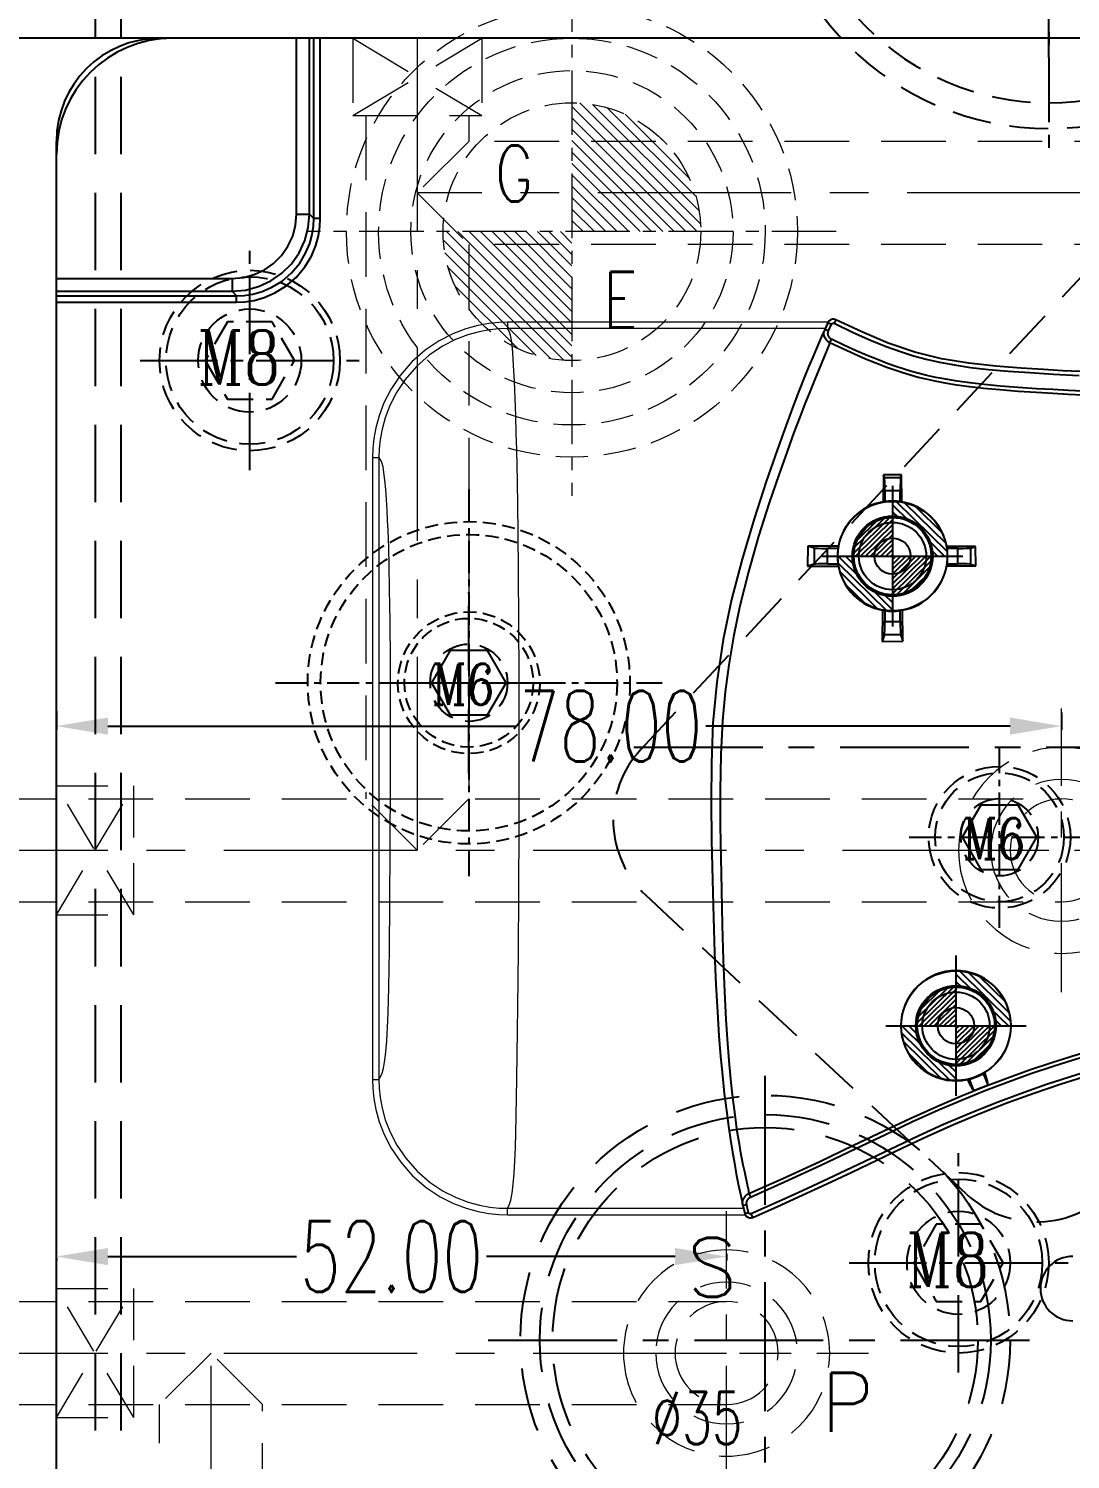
# Model space of a CAD drawing. Header units: millimetres. Extents: x 33920 to 35330, y -21664 to -20666.
# Drawn here: x 34462.5 to 34543.4, y -20883.6 to -20772.6 of the extents above; entities that cross this region are included whole.
import ezdxf

# ---------------------------------------------------------------- set-up
doc = ezdxf.new("R2010")
doc.units = ezdxf.units.MM
doc.header["$LTSCALE"] = 8
for name, pattern in [('CENTER', [2, 1.25, -0.25, 0.25, -0.25]), ('CENTER2', [1.125, 0.75, -0.125, 0.125, -0.125]), ('HIDDEN', [0.375, 0.25, -0.125]), ('HIDDEN2', [0.1875, 0.125, -0.0625])]:
    doc.linetypes.add(name, pattern=pattern)
doc.layers.get('DEFPOINTS').update_dxf_attribs({"color": 6})
for name, color, linetype in [('Cav-cor', 1, 'Continuous'), ('DEFAULT_1', 7, 'CENTER'), ('GE', 183, 'Continuous'), ('PIN', 5, 'Continuous'), ('Ru', 8, 'Continuous'), ('SCREW', 52, 'HIDDEN'), ('SP', 3, 'Continuous'), ('SPRING', 142, 'Continuous'), ('壓塊', 157, 'Continuous')]:
    doc.layers.add(name, color=color, linetype=linetype)
for name, color, linetype, lineweight in [('dim', 3, 'Continuous', 15), ('WR', 122, 'HIDDEN', 18), ('枕位', 75, 'Continuous', 15)]:
    doc.layers.add(name, color=color, linetype=linetype, lineweight=lineweight)
doc.styles.add('ROMANC', font='RomanC.ttf', dxfattribs={"width": 0.8, "height": 7})
doc.styles.add('ROMANS', font='ROMANS.shx', dxfattribs={"height": 5, "bigfont": 'chineset.shx'})
doc.styles.get("Standard").update_dxf_attribs({"font": 'txt.shx', "width": 0.67, "bigfont": 'chineset.shx'})
doc.dimstyles.new('ISO-25', dxfattribs={"dimtxt": 5.5, "dimasz": 4, "dimexe": 0.3, "dimexo": 0.3, "dimtad": 0, "dimzin": 1, "dimdsep": 46, "dimtxsty": 'Standard', "dimcen": 0, "dimclrd": 3, "dimclre": 3, "dimclrt": 7, "dimazin": 0, "dimtfac": 1, "dimtofl": 0, "dimtmove": 0, "dimatfit": 0, "dimfxl": 0, "dimarcsym": 0})

# ---------------------------------------------------------------- blocks, each defined once
blk = doc.blocks.new('20130710.160853')
at = {"layer": 'SCREW', "linetype": 'CENTER', "ltscale": 0.5}
for p, q in [((0, -7.04), (0, 7.04)), ((-7, 0), (7, 0))]:
    blk.add_line(p, q, dxfattribs=at)
at = {"layer": 'SCREW', "linetype": 'Continuous'}
blk.add_lwpolyline([(-1.44, 2.5), (-2.89, 0), (-1.44, -2.5), (1.44, -2.5), (2.89, 0), (1.44, 2.5)], close=True, dxfattribs=at)
at = {"layer": 'SCREW', "ltscale": 0.5}
for radius in [5.5, 5]:
    blk.add_circle((0, 0), radius, dxfattribs=at)
at = {"layer": 'SCREW'}
blk.add_circle((0, 0), 3, dxfattribs=at)
at = {"layer": 'SP', "color": 145, "linetype": 'CENTER', "ltscale": 0.25}
for p, q in [((0, 15), (0, -15)), ((-15, 0), (15, 0))]:
    blk.add_line(p, q, dxfattribs=at)
at = {"layer": 'SP', "color": 145, "linetype": 'HIDDEN', "ltscale": 0.5}
for radius in [12.5, 11.5]:
    blk.add_circle((0, 0), radius, dxfattribs=at)
at = {"layer": 'dim', "style": 'ROMANC', "width": 0.8}
blk.add_text('M6', height=3.172, dxfattribs=at).set_placement((-2.88, -1.7))
blk = doc.blocks.new('*D29198')
at = {"layer": 'DEFPOINTS', "color": 0}
for p in [(34473.68, -20773.32), (34376.55, -20963.32), (34399.68, -20963.32)]:
    blk.add_point(p, dxfattribs=at)
at = {"layer": 'dim', "color": 3, "lineweight": -2}
for p, q in [((34473.38, -20773.32), (34376.25, -20773.32)), ((34376.55, -20777.32), (34376.55, -20860.01)), ((34376.55, -20959.32), (34376.55, -20876.62)), ((34399.38, -20963.32), (34376.25, -20963.32))]:
    blk.add_line(p, q, dxfattribs=at)
at = {"layer": 'dim', "color": 3}
for points in [[(34377.22, -20777.32), (34375.88, -20777.32), (34376.55, -20773.32)], [(34375.88, -20959.32), (34377.22, -20959.32), (34376.55, -20963.32)]]:
    blk.add_solid(points, dxfattribs=at)
at = {"layer": 'dim', "color": 7, "insert": (34376.55, -20868.32), "char_height": 5.5, "attachment_point": 5, "rotation": 90}
blk.add_mtext('190.00', dxfattribs=at)
blk = doc.blocks.new('20160824.190002')
at = {"layer": 'SCREW', "linetype": 'CENTER2'}
for p, q in [((0, -8.5), (0, 8.5)), ((-8.5, 0), (8.5, 0))]:
    blk.add_line(p, q, dxfattribs=at)
at = {"layer": 'SCREW'}
blk.add_lwpolyline([(-1.73, 3), (-3.46, 0), (-1.73, -3), (1.73, -3), (3.46, 0), (1.73, 3)], close=True, dxfattribs=at)
for radius in [7, 6.5, 4]:
    blk.add_circle((0, 0), radius, dxfattribs=at)
at = {"layer": 'dim', "style": 'ROMANC', "width": 0.8}
blk.add_text('M8', height=4.186, dxfattribs=at).set_placement((-4.07, -1.86))
blk = doc.blocks.new('20160824.190545')
at = {"layer": 'GE', "lineweight": 13}
h = blk.add_hatch(dxfattribs=at)
h.set_pattern_fill('ANSI31', color=256, scale=5, style=0)
h.set_pattern_definition([(315, (29863.14434, -20018.2038), (-0.441941738, -0.441941738), [])])
h.paths.add_polyline_path([(0, 0), (0, -10, -0.414214), (-10, 0)])
h.paths.add_polyline_path([(0, 10, -0.414214), (10, 0), (0, 0)])
at = {"layer": 'GE', "linetype": 'CENTER', "lineweight": 13, "ltscale": 0.5}
for p, q in [((0, 20.5), (0, -20.5)), ((20.5, 0), (-20.5, 0))]:
    blk.add_line(p, q, dxfattribs=at)
at = {"layer": 'GE', "linetype": 'HIDDEN2', "lineweight": 13, "ltscale": 2.5}
for radius in [17.5, 15, 12.5, 10]:
    blk.add_circle((0, 0), radius, dxfattribs=at)
at = {"layer": 'GE', "lineweight": 13, "style": 'ROMANS', "width": 0.75}
for s, p in [('G', (-5.96, 2.33)), ('E', (2.44, -7.45))]:
    blk.add_text(s, height=4.34, dxfattribs=at).set_placement(p)
blk = doc.blocks.new('20160824.190618')
at = {"layer": 'PIN', "linetype": 'Continuous'}
h = blk.add_hatch(dxfattribs=at)
h.set_pattern_fill('ANSI31', color=256, scale=14.666667, style=0)
h.set_pattern_definition([(315, (-128345.2846, -36662.2767), (-1.296362432, -1.296362432), [])])
h.paths.add_polyline_path([(-16, 0), (-16, -11, -0.414214), (-27, 0)])
h.paths.add_polyline_path([(-5, 0), (-16, 0), (-16, 11, -0.414214)])
at = {"layer": 'PIN', "linetype": 'CENTER2'}
for p, q in [((-16, -16.5), (-16, 16.5)), ((-32.5, 0), (0.5, 0))]:
    blk.add_line(p, q, dxfattribs=at)
at = {"layer": 'PIN', "linetype": 'Continuous'}
blk.add_circle((-16, 0), 11, dxfattribs=at)
at = {"layer": 'SPRING', "linetype": 'CENTER', "ltscale": 0.5}
for p, q in [((-16, 23.5), (-16, -23.5)), ((-39.5, 0), (7.5, 0))]:
    blk.add_line(p, q, dxfattribs=at)
at = {"layer": 'SPRING', "linetype": 'HIDDEN', "ltscale": 1.5}
for radius in [22, 20, 12.5, 12]:
    blk.add_circle((-16, 0), radius, dxfattribs=at)
for centre, start, end in [((0, 0), 0, 180), ((-32, 0), 180, 0)]:
    blk.add_arc(centre, 4, start, end, dxfattribs=at)
blk = doc.blocks.new('20140410.082121')
at = {"layer": 'SCREW', "color": 137, "linetype": 'CENTER', "ltscale": 0.25}
for p, q in [((0, -7.04), (0, 7.04)), ((-7, 0), (7, 0))]:
    blk.add_line(p, q, dxfattribs=at)
at = {"layer": 'SCREW', "color": 137, "linetype": 'Continuous'}
blk.add_lwpolyline([(-1.44, 2.5), (-2.89, 0), (-1.44, -2.5), (1.44, -2.5), (2.89, 0), (1.44, 2.5)], close=True, dxfattribs=at)
at = {"layer": 'SCREW', "color": 137}
for radius in [5.5, 5, 3]:
    blk.add_circle((0, 0), radius, dxfattribs=at)
at = {"layer": 'dim', "style": 'ROMANC', "width": 0.8}
blk.add_text('M6', height=3.172, dxfattribs=at).set_placement((-2.87, -1.7))
blk = doc.blocks.new('20160827.105633')
at = {"color": 8, "linetype": 'HIDDEN', "ltscale": 2.5}
blk.add_circle((0, 0), 19, dxfattribs=at)
at = {"layer": 'SP', "linetype": 'CENTER'}
for p, q in [((0, -21.5), (0, 21.5)), ((-21.5, 0), (21.5, 0))]:
    blk.add_line(p, q, dxfattribs=at)
at = {"layer": 'SP', "linetype": 'HIDDEN', "ltscale": 2.5}
for radius in [17.5, 16.5]:
    blk.add_circle((0, 0), radius, dxfattribs=at)
at = {"layer": 'dim', "insert": (-5.29, -6.05), "char_height": 4.063, "attachment_point": 5}
blk.add_mtext('Ø35', dxfattribs=at)
at = {"layer": 'SP'}
for s, p in [('S', (-6.08, 3.36)), ('P', (4.33, -7.12))]:
    blk.add_text(s, height=4.58, dxfattribs=at).set_placement(p)
blk = doc.blocks.new('*D29222')
at = {"layer": 'DEFPOINTS', "color": 0}
for p in [(34464.68, -20867.65), (34464.68, -20867.83), (34516.68, -20867.32)]:
    blk.add_point(p, dxfattribs=at)
at = {"layer": 'dim', "color": 3, "lineweight": -2}
for p, q in [((34464.68, -20867.95), (34464.68, -20868.13)), ((34468.68, -20867.83), (34483.3, -20867.83)), ((34512.68, -20867.83), (34498.06, -20867.83)), ((34516.68, -20867.62), (34516.68, -20868.13))]:
    blk.add_line(p, q, dxfattribs=at)
at = {"layer": 'dim', "color": 3}
for points in [[(34468.68, -20867.17), (34468.68, -20868.5), (34464.68, -20867.83)], [(34512.68, -20868.5), (34512.68, -20867.17), (34516.68, -20867.83)]]:
    blk.add_solid(points, dxfattribs=at)
at = {"layer": 'dim', "color": 7, "insert": (34490.68, -20867.83), "char_height": 5.5, "attachment_point": 5}
blk.add_mtext('52.00', dxfattribs=at)
blk = doc.blocks.new('*D29223')
at = {"layer": 'DEFPOINTS', "color": 0}
for p in [(34464.68, -20825.23), (34542.68, -20825.32), (34464.68, -20826.68)]:
    blk.add_point(p, dxfattribs=at)
at = {"layer": 'dim', "color": 3, "lineweight": -2}
for p, q in [((34464.68, -20825.53), (34464.68, -20826.98)), ((34542.68, -20825.62), (34542.68, -20826.98)), ((34468.68, -20826.68), (34500.3, -20826.68)), ((34538.68, -20826.68), (34515.06, -20826.68))]:
    blk.add_line(p, q, dxfattribs=at)
at = {"layer": 'dim', "color": 3}
for points in [[(34468.68, -20826.01), (34468.68, -20827.34), (34464.68, -20826.68)], [(34538.68, -20827.34), (34538.68, -20826.01), (34542.68, -20826.68)]]:
    blk.add_solid(points, dxfattribs=at)
at = {"layer": 'dim', "color": 7, "insert": (34507.68, -20826.68), "char_height": 5.5, "attachment_point": 5}
blk.add_mtext('78.00', dxfattribs=at)
blk = doc.blocks.new('20160904.091723')
at = {"layer": 'WR', "linetype": 'CENTER'}
blk.add_line((0, 11), (0, -11), dxfattribs=at)
at = {"layer": 'WR', "linetype": 'HIDDEN', "ltscale": 2}
blk.add_line((-11, 0), (11, 0), dxfattribs=at)
for radius in [8, 5.5, 4]:
    blk.add_circle((0, 0), radius, dxfattribs=at)

msp = doc.modelspace()

# ---------------------------------------------------------------- hatches: boundary and pattern name
at = {"layer": 'PIN', "linetype": 'Continuous'}
h = msp.add_hatch(dxfattribs=at)
h.set_pattern_fill('ANSI31', color=140, scale=3.090909, angle=90.5, style=0)
h.set_pattern_definition([(135.5, (34846.9907, -20832.72987), (-0.27080585, -0.27557404), [])])
h.paths.add_polyline_path([(34529.52, -20809.243, -0.4142136), (34533.807, -20813.455), (34532.557, -20813.466, 0.4142136), (34529.531, -20810.493)])
h.paths.add_polyline_path([(34526.557, -20813.519, 0.4142136), (34529.583, -20816.492), (34529.594, -20817.742, -0.4142136), (34525.307, -20813.529)])
h = msp.add_hatch(dxfattribs=at)
h.set_pattern_fill('ANSI31', color=140, scale=2.181818, angle=89.5, style=0)
h.set_pattern_definition([(44.5, (34305.48563, -20827.0718), (0.19115707, -0.19452285), [])])
h.paths.add_polyline_path([(34529.557, -20813.492), (34532.557, -20813.519, -0.4142136), (34529.531, -20816.492)])
h.paths.add_polyline_path([(34529.583, -20810.493), (34529.557, -20813.492), (34526.557, -20813.466, -0.4142136)])
h = msp.add_hatch(dxfattribs=at)
h.set_pattern_fill('ANSI31', color=140, scale=3.090909, angle=90.5, style=0)
h.set_pattern_definition([(135.5, (34851.9152, -20869.16112), (-0.27080585, -0.27557404), [])])
h.paths.add_polyline_path([(34534.444, -20845.674, -0.4142136), (34538.731, -20849.887), (34537.481, -20849.897, 0.4142136), (34534.455, -20846.924)])
h.paths.add_polyline_path([(34531.481, -20849.95, 0.4142136), (34534.507, -20852.924), (34534.518, -20854.173, -0.4142136), (34530.231, -20849.961)])
h = msp.add_hatch(dxfattribs=at)
h.set_pattern_fill('ANSI31', color=140, scale=2.181818, angle=89.5, style=0)
h.set_pattern_definition([(44.5, (34310.41013, -20863.50304), (0.19115707, -0.19452285), [])])
h.paths.add_polyline_path([(34534.481, -20849.924), (34537.481, -20849.95, -0.4142136), (34534.455, -20852.924)])
h.paths.add_polyline_path([(34534.507, -20846.924), (34534.481, -20849.924), (34531.481, -20849.897, -0.4142136)])

# ---------------------------------------------------------------- linework, layer by layer
at = {"color": 8, "linetype": 'HIDDEN', "ltscale": 3}
for p, q in [((34467.681, -20713.316), (34467.681, -21213.316)), ((34469.681, -20713.316), (34469.681, -21213.316))]:
    msp.add_line(p, q, dxfattribs=at)
at = {"layer": 'Cav-cor', "color": 1}
for p, q in [((34726.681, -20773.316), (34472.681, -20773.316)), ((34483.313, -20786.955), (34483.313, -20773.316)), ((34484.312, -20786.955), (34484.312, -20773.316)), ((34484.656, -20787.3), (34484.656, -20773.316)), ((34485.156, -20787.3), (34485.156, -20773.316)), ((34464.681, -20963.316), (34464.681, -20781.316)), ((34483.313, -20786.955), (34484.312, -20786.955)), ((34484.312, -20786.955), (34484.656, -20787.3)), ((34485.156, -20787.3), (34484.656, -20787.3)), ((34464.681, -20791.948), (34478.32, -20791.948)), ((34478.32, -20791.948), (34478.32, -20792.947)), ((34464.681, -20792.947), (34478.32, -20792.947)), ((34464.681, -20793.291), (34478.665, -20793.291)), ((34464.681, -20793.791), (34478.665, -20793.791)), ((34478.32, -20792.947), (34478.665, -20793.291)), ((34478.665, -20793.791), (34478.665, -20793.291)), ((34524.344, -20795.813), (34524.133, -20796.282)), ((34524.31, -20795.889), (34524.585, -20796.013)), ((34524.544, -20795.374), (34524.344, -20795.813)), ((34524.544, -20795.373), (34524.818, -20795.499)), ((34524.643, -20795.235), (34524.56, -20795.342)), ((34524.585, -20796.013), (34524.818, -20795.499)), ((34524.755, -20795.157), (34524.643, -20795.235)), ((34524.888, -20795.115), (34524.755, -20795.157)), ((34525.026, -20795.116), (34524.888, -20795.115)), ((34525.155, -20795.156), (34525.022, -20795.426)), ((34525.154, -20795.157), (34525.026, -20795.116)), ((34527.172, -20796.103), (34525.154, -20795.157)), ((34524.133, -20796.282), (34523.843, -20796.94)), ((34524.692, -20796.943), (34524.402, -20797.637)), ((34524.692, -20796.943), (34524.823, -20796.671)), ((34524.402, -20797.637), (34523.498, -20799.835)), ((34528.857, -20807.174), (34528.831, -20809.283)), ((34528.937, -20807.412), (34528.857, -20807.174)), ((34530.248, -20807.196), (34528.857, -20807.174)), ((34530.176, -20807.412), (34528.937, -20807.412)), ((34530.176, -20807.412), (34530.248, -20807.196)), ((34530.275, -20809.282), (34530.248, -20807.196)), ((34528.831, -20809.283), (34528.954, -20809.264)), ((34528.954, -20808.416), (34528.954, -20809.264)), ((34530.16, -20808.416), (34528.954, -20808.416)), ((34530.16, -20809.264), (34530.16, -20808.416)), ((34530.275, -20809.282), (34530.16, -20809.264)), ((34522.996, -20812.713), (34522.968, -20814.282)), ((34523.477, -20812.873), (34522.996, -20812.713)), ((34525.356, -20812.722), (34522.996, -20812.713)), ((34523.477, -20812.873), (34523.477, -20814.112)), ((34524.48, -20812.889), (34524.48, -20814.095)), ((34525.328, -20812.889), (34524.48, -20812.889)), ((34525.356, -20812.722), (34525.328, -20812.889)), ((34533.763, -20812.75), (34533.785, -20812.889)), ((34535.992, -20812.754), (34533.763, -20812.75)), ((34534.633, -20812.889), (34533.785, -20812.889)), ((34534.633, -20814.095), (34534.633, -20812.889)), ((34535.637, -20812.873), (34535.992, -20812.754)), ((34535.637, -20814.112), (34535.637, -20812.873)), ((34536.031, -20814.243), (34535.992, -20812.754)), ((34523.477, -20814.112), (34522.968, -20814.282)), ((34522.968, -20814.282), (34525.357, -20814.273)), ((34524.48, -20814.095), (34525.328, -20814.095)), ((34525.357, -20814.273), (34525.328, -20814.095)), ((34533.761, -20814.248), (34533.785, -20814.095)), ((34533.761, -20814.248), (34536.031, -20814.243)), ((34533.785, -20814.095), (34534.633, -20814.095)), ((34535.637, -20814.112), (34536.031, -20814.243)), ((34528.768, -20817.69), (34528.758, -20820.109)), ((34528.768, -20817.69), (34528.954, -20817.721)), ((34528.954, -20817.721), (34528.954, -20818.569)), ((34530.341, -20817.691), (34530.16, -20817.721)), ((34530.16, -20818.569), (34530.16, -20817.721)), ((34530.351, -20820.098), (34530.341, -20817.691)), ((34528.954, -20818.569), (34530.16, -20818.569)), ((34528.937, -20819.572), (34528.758, -20820.109)), ((34528.758, -20820.109), (34530.351, -20820.098)), ((34528.937, -20819.572), (34530.176, -20819.572)), ((34530.176, -20819.572), (34530.351, -20820.098)), ((34536.722, -20853.56), (34536.615, -20853.624)), ((34536.969, -20854.506), (34536.615, -20853.624)), ((34536.848, -20853.97), (34536.722, -20853.56)), ((34535.373, -20854.101), (34535.496, -20854.073)), ((34535.496, -20854.073), (34535.849, -20854.953)), ((34526.912, -20860.691), (34524.513, -20861.827)), ((34524.513, -20861.827), (34522.56, -20862.734)), ((34518.406, -20862.949), (34518.527, -20863.225)), ((34522.56, -20862.734), (34520.968, -20863.457)), ((34517.943, -20863.846), (34518.089, -20864.48)), ((34517.947, -20863.862), (34518.241, -20863.795)), ((34518.09, -20864.481), (34518.383, -20864.412)), ((34518.32, -20864.777), (34518.449, -20864.821)), ((34518.449, -20864.821), (34518.582, -20864.826)), ((34518.582, -20864.826), (34518.712, -20864.79)), ((34518.712, -20864.791), (34518.591, -20864.515))]:
    msp.add_line(p, q, dxfattribs=at)
for points in [[(34478.32, -20792.947), (34479.358, -20792.856), (34480.367, -20792.586), (34481.315, -20792.144), (34482.171, -20791.545), (34482.91, -20790.806), (34483.509, -20789.949), (34483.951, -20789.002), (34484.221, -20787.993), (34484.312, -20786.955)], [(34478.32, -20791.948), (34479.184, -20791.873), (34480.025, -20791.648), (34480.816, -20791.281), (34481.53, -20790.781), (34482.146, -20790.165), (34482.646, -20789.451), (34483.013, -20788.66), (34483.238, -20787.819), (34483.313, -20786.955)], [(34478.665, -20793.791), (34479.307, -20793.759), (34480.023, -20793.647), (34480.805, -20793.428), (34481.632, -20793.074), (34482.476, -20792.556), (34483.283, -20791.863), (34483.963, -20791.052), (34484.465, -20790.216), (34484.807, -20789.4), (34485.018, -20788.632), (34485.125, -20787.929), (34485.156, -20787.3)], [(34478.665, -20793.291), (34479.258, -20793.262), (34479.919, -20793.159), (34480.641, -20792.957), (34481.405, -20792.63), (34482.184, -20792.152), (34482.928, -20791.512), (34483.555, -20790.764), (34484.019, -20789.993), (34484.335, -20789.24), (34484.529, -20788.53), (34484.628, -20787.881), (34484.656, -20787.3)], [(34524.692, -20796.943), (34524.556, -20796.859), (34524.428, -20796.738), (34524.325, -20796.582), (34524.26, -20796.403), (34524.239, -20796.216), (34524.259, -20796.04)], [(34524.823, -20796.671), (34524.739, -20796.619), (34524.659, -20796.544), (34524.594, -20796.446), (34524.553, -20796.334), (34524.54, -20796.217), (34524.553, -20796.107), (34524.585, -20796.013)], [(34524.56, -20795.342), (34524.551, -20795.358), (34524.544, -20795.374)], [(34524.818, -20795.499), (34524.842, -20795.462), (34524.879, -20795.431), (34524.926, -20795.413), (34524.976, -20795.412), (34525.022, -20795.426)], [(34525.022, -20795.426), (34526.51, -20796.134), (34527.852, -20796.727), (34529.067, -20797.222), (34530.165, -20797.628), (34531.176, -20797.955), (34532.159, -20798.221), (34533.202, -20798.453), (34534.353, -20798.663), (34535.616, -20798.846), (34537.003, -20799.004), (34538.525, -20799.139), (34540.2, -20799.258), (34542.043, -20799.371), (34544.043, -20799.473)], [(34523.843, -20796.94), (34523.628, -20797.439), (34523.368, -20798.05), (34523.072, -20798.76), (34522.736, -20799.585), (34522.344, -20800.573), (34521.873, -20801.792), (34521.3, -20803.329), (34520.603, -20805.272), (34519.765, -20807.703), (34518.819, -20810.595), (34517.882, -20813.731), (34517.068, -20816.865), (34516.418, -20819.947), (34515.913, -20823.257), (34515.626, -20826.463), (34515.499, -20829.526), (34515.472, -20832.535), (34515.51, -20835.554), (34515.578, -20838.597), (34515.654, -20841.536), (34515.743, -20844.257), (34515.847, -20846.721), (34515.965, -20848.872), (34516.089, -20850.711), (34516.219, -20852.317), (34516.356, -20853.78), (34516.505, -20855.174), (34516.665, -20856.498), (34516.828, -20857.705), (34516.986, -20858.777), (34517.138, -20859.72), (34517.286, -20860.583), (34517.437, -20861.403), (34517.589, -20862.184), (34517.734, -20862.887), (34517.855, -20863.449), (34517.943, -20863.846)], [(34544.291, -20800.993), (34543.192, -20800.941), (34541.994, -20800.878), (34540.697, -20800.801), (34539.294, -20800.707), (34537.886, -20800.599), (34536.626, -20800.481), (34535.52, -20800.354), (34534.536, -20800.218), (34533.649, -20800.072), (34532.856, -20799.921), (34532.163, -20799.771), (34531.546, -20799.621), (34530.958, -20799.462), (34530.362, -20799.282), (34529.727, -20799.072), (34529.029, -20798.821), (34528.272, -20798.529), (34527.471, -20798.202), (34526.616, -20797.835), (34525.694, -20797.418), (34524.692, -20796.943)], [(34544.304, -20800.692), (34543.207, -20800.64), (34542.011, -20800.577), (34540.716, -20800.5), (34539.315, -20800.407), (34537.911, -20800.299), (34536.657, -20800.181), (34535.558, -20800.055), (34534.581, -20799.92), (34533.701, -20799.775), (34532.916, -20799.626), (34532.231, -20799.478), (34531.621, -20799.329), (34531.041, -20799.172), (34530.453, -20798.995), (34529.826, -20798.787), (34529.134, -20798.538), (34528.384, -20798.249), (34527.588, -20797.924), (34526.738, -20797.559), (34525.821, -20797.144), (34524.823, -20796.671)], [(34544.125, -20799.176), (34542.784, -20799.11), (34541.275, -20799.025), (34539.543, -20798.913), (34537.579, -20798.757), (34535.478, -20798.525), (34533.366, -20798.18), (34531.278, -20797.672), (34529.216, -20796.957), (34527.172, -20796.103)], [(34523.498, -20799.835), (34523.132, -20800.741), (34522.762, -20801.674), (34522.364, -20802.701), (34521.909, -20803.903), (34521.369, -20805.378), (34520.728, -20807.188), (34519.989, -20809.365), (34519.166, -20811.95), (34518.378, -20814.697), (34517.719, -20817.348), (34517.216, -20819.746), (34516.847, -20821.913), (34516.573, -20824.022), (34516.374, -20826.277), (34516.24, -20828.877), (34516.183, -20831.696), (34516.188, -20834.408), (34516.226, -20836.902), (34516.275, -20839.395), (34516.337, -20842.11), (34516.417, -20844.821), (34516.516, -20847.287), (34516.631, -20849.453), (34516.756, -20851.326), (34516.888, -20852.946), (34517.021, -20854.336), (34517.147, -20855.502), (34517.263, -20856.459), (34517.367, -20857.251), (34517.463, -20857.926), (34517.556, -20858.529), (34517.649, -20859.092), (34517.745, -20859.637), (34517.846, -20860.177), (34517.951, -20860.712), (34518.059, -20861.229)], [(34526.387, -20861.275), (34530.279, -20859.417), (34532.268, -20858.49), (34534.29, -20857.589), (34536.342, -20856.728), (34538.419, -20855.913), (34540.522, -20855.147), (34542.646, -20854.434), (34544.779, -20853.768), (34546.914, -20853.134), (34549.05, -20852.517), (34551.183, -20851.913), (34553.307, -20851.341), (34555.427, -20850.817), (34557.554, -20850.361), (34559.706, -20849.991), (34561.895, -20849.711), (34564.067, -20849.513), (34566.144, -20849.387), (34568.137, -20849.316), (34570.104, -20849.29)], [(34574.223, -20849.066), (34571.923, -20849.003), (34569.423, -20848.994), (34566.905, -20849.054), (34564.539, -20849.179), (34562.455, -20849.351), (34560.644, -20849.557), (34558.977, -20849.801), (34557.321, -20850.101), (34555.564, -20850.478), (34553.597, -20850.956), (34551.386, -20851.546), (34548.953, -20852.234), (34546.388, -20852.977), (34543.846, -20853.742), (34541.514, -20854.492), (34539.477, -20855.202), (34537.548, -20855.926), (34535.549, -20856.73), (34533.518, -20857.599), (34531.598, -20858.468), (34529.865, -20859.281), (34526.912, -20860.691)], [(34518.406, -20862.949), (34521.043, -20861.769), (34523.857, -20860.47), (34526.532, -20859.202), (34528.883, -20858.078), (34530.983, -20857.091), (34532.994, -20856.183), (34534.915, -20855.36), (34536.698, -20854.64), (34538.421, -20853.983), (34540.193, -20853.349), (34541.922, -20852.77), (34543.477, -20852.278), (34544.852, -20851.859), (34546.197, -20851.462)], [(34518.527, -20863.225), (34521.167, -20862.044), (34523.985, -20860.743), (34526.662, -20859.474), (34529.013, -20858.35), (34531.109, -20857.365), (34533.115, -20856.459), (34535.031, -20855.639), (34536.808, -20854.92), (34538.525, -20854.265), (34540.292, -20853.634), (34542.015, -20853.057), (34543.566, -20852.566), (34544.938, -20852.148), (34546.281, -20851.751)], [(34535.373, -20854.101), (34535.46, -20854.279), (34535.538, -20854.431), (34535.606, -20854.56), (34535.666, -20854.669), (34535.719, -20854.761), (34535.768, -20854.84), (34535.811, -20854.905), (34535.849, -20854.953)], [(34535.849, -20854.953), (34536.598, -20854.653), (34536.969, -20854.506)], [(34536.969, -20854.506), (34536.955, -20854.4), (34536.917, -20854.228), (34536.848, -20853.97)], [(34518.059, -20861.229), (34518.303, -20862.369), (34518.344, -20862.572), (34518.371, -20862.718), (34518.389, -20862.821), (34518.399, -20862.89), (34518.404, -20862.931), (34518.406, -20862.949)], [(34518.712, -20864.79), (34520.636, -20863.936), (34522.555, -20863.067), (34524.469, -20862.18), (34526.387, -20861.275)], [(34517.947, -20863.862), (34517.927, -20863.683), (34517.95, -20863.493), (34518.019, -20863.31), (34518.129, -20863.151), (34518.264, -20863.03), (34518.406, -20862.949)], [(34518.241, -20863.795), (34518.228, -20863.683), (34518.243, -20863.564), (34518.286, -20863.45), (34518.355, -20863.351), (34518.439, -20863.275), (34518.527, -20863.225)], [(34520.968, -20863.457), (34519.106, -20864.288), (34518.591, -20864.515)], [(34518.089, -20864.48), (34518.106, -20864.535), (34518.131, -20864.589)], [(34518.131, -20864.589), (34518.21, -20864.696), (34518.32, -20864.777)], [(34518.383, -20864.412), (34518.311, -20864.104), (34518.241, -20863.795)], [(34518.591, -20864.515), (34518.55, -20864.527), (34518.505, -20864.526), (34518.461, -20864.512), (34518.424, -20864.485), (34518.397, -20864.45), (34518.383, -20864.412)]]:
    msp.add_lwpolyline(points, dxfattribs=at)
for centre, radius in [((34529.557, -20813.492), 3.115), ((34529.557, -20813.492), 2.613), ((34529.557, -20813.492), 1.407), ((34534.481, -20849.924), 3.115), ((34534.481, -20849.924), 2.613), ((34534.481, -20849.924), 1.407)]:
    msp.add_circle(centre, radius, dxfattribs=at)
for centre, radius, start, end in [((34473.681, -20782.316), 9, 90, 180), ((34472.681, -20781.316), 8, 90, 180), ((34529.557, -20813.492), 4.271, 99.77889, 169.60379), ((34529.557, -20813.492), 4.271, 81.88407, 98.11593), ((34529.557, -20813.492), 4.271, 10.01526, 80.31277), ((34529.557, -20813.492), 4.271, 171.88407, 188.11593), ((34529.557, -20813.492), 4.271, 351.88407, 8.11593), ((34529.557, -20813.492), 4.271, 190.53265, 259.36105), ((34529.557, -20813.492), 4.271, 280.58454, 349.81529), ((34529.557, -20813.492), 4.271, 261.88407, 278.11593), ((34534.481, -20849.924), 4.271, 301.64383, 282.04796), ((34534.481, -20849.924), 4.271, 283.74407, 299.97593)]:
    msp.add_arc(centre, radius, start, end, dxfattribs=at)
for centre, major_axis, start_param, end_param in [((34528.936, -20808.416), (0, 1.005), -1.5707963, -0.0523599), ((34530.177, -20808.416), (0, 1.005), 0.0523599, 1.5707963), ((34524.48, -20812.872), (1.005, 0), -3.0892328, -1.5707963), ((34534.633, -20812.872), (1.005, 0), -1.5707963, -0.0523599), ((34524.48, -20814.113), (1.005, 0), 1.5707963, 3.0892328), ((34534.633, -20814.113), (1.005, 0), 0.0523599, 1.5707963), ((34528.936, -20818.569), (0, 1.005), -3.0892328, -1.5707963), ((34530.177, -20818.569), (0, 1.005), -4.712389, -3.1939525)]:
    msp.add_ellipse(centre, major_axis=major_axis, ratio=0.0174551, start_param=start_param, end_param=end_param, dxfattribs=at)
at = {"layer": 'DEFAULT_1', "color": 2, "linetype": 'CENTER'}
msp.add_line((34509.486, -20828.316), (34579.735, -20828.316), dxfattribs=at)
at = {"layer": 'PIN', "color": 140, "linetype": 'Continuous'}
for p, q in [((34529.557, -20808.042), (34529.557, -20818.942)), ((34524.107, -20813.492), (34535.007, -20813.492)), ((34534.481, -20844.474), (34534.481, -20855.374)), ((34529.031, -20849.924), (34539.931, -20849.924))]:
    msp.add_line(p, q, dxfattribs=at)
for centre, radius in [((34529.557, -20813.492), 4.25), ((34529.557, -20813.492), 3), ((34534.481, -20849.924), 4.25), ((34534.481, -20849.924), 3)]:
    msp.add_circle(centre, radius, dxfattribs=at)
at = {"layer": 'Ru'}
msp.add_arc((34543.535, -20870.316), 2.5, 90, 270, dxfattribs=at)
at = {"layer": 'WR', "linetype": 'HIDDEN', "ltscale": 2.5}
for p, q in [((34487.681, -20779.316), (34497.681, -20773.316)), ((34487.681, -20773.316), (34497.681, -20779.316)), ((34487.681, -20773.316), (34487.681, -20779.316)), ((34487.681, -20773.316), (34497.681, -20773.316)), ((34497.681, -20773.316), (34497.681, -20779.316)), ((34487.681, -20779.316), (34497.681, -20779.316)), ((34488.681, -20779.316), (34488.681, -20832.316)), ((34496.681, -20779.316), (34496.681, -20781.316)), ((34496.681, -20781.316), (34492.681, -20785.316)), ((34593.681, -20781.316), (34496.681, -20781.316)), ((34492.681, -20785.316), (34496.681, -20789.316)), ((34496.681, -20789.316), (34496.681, -20832.316)), ((34593.681, -20789.316), (34496.681, -20789.316)), ((34429.681, -20832.316), (34542.681, -20832.316)), ((34492.681, -20836.316), (34488.681, -20832.316)), ((34496.681, -20832.316), (34492.681, -20836.316)), ((34429.681, -20840.316), (34542.681, -20840.316)), ((34429.681, -20871.316), (34516.681, -20871.316)), ((34476.681, -20875.316), (34472.681, -20879.316)), ((34480.681, -20879.316), (34476.681, -20875.316)), ((34429.681, -20879.316), (34516.681, -20879.316)), ((34472.681, -20957.316), (34472.681, -20879.316)), ((34480.681, -20947.316), (34480.681, -20879.316))]:
    msp.add_line(p, q, dxfattribs=at)
at = {"layer": 'WR', "linetype": 'CENTER', "ltscale": 1.5}
for p, q in [((34492.681, -20773.316), (34492.681, -20836.316)), ((34593.681, -20785.316), (34492.681, -20785.316)), ((34429.681, -20836.316), (34542.681, -20836.316)), ((34429.681, -20875.316), (34516.681, -20875.316)), ((34476.681, -20963.316), (34476.681, -20875.316))]:
    msp.add_line(p, q, dxfattribs=at)
at = {"layer": 'WR', "linetype": 'HIDDEN', "ltscale": 2}
for p, q in [((34470.681, -20841.316), (34464.681, -20831.316)), ((34464.681, -20841.316), (34470.681, -20831.316)), ((34464.681, -20831.316), (34470.681, -20831.316)), ((34464.681, -20841.316), (34464.681, -20831.316)), ((34470.681, -20841.316), (34470.681, -20831.316)), ((34464.681, -20841.316), (34470.681, -20841.316)), ((34470.681, -20880.316), (34464.681, -20870.316)), ((34464.681, -20880.316), (34470.681, -20870.316)), ((34464.681, -20870.316), (34470.681, -20870.316)), ((34464.681, -20880.316), (34464.681, -20870.316)), ((34470.681, -20880.316), (34470.681, -20870.316)), ((34464.681, -20880.316), (34470.681, -20880.316))]:
    msp.add_line(p, q, dxfattribs=at)
at = {"layer": '壓塊', "color": 153, "linetype": 'HIDDEN', "ltscale": 2}
msp.add_lwpolyline([(34510.026, -20828.494), (34553.666, -20781.68, -0.4142136), (34564.973, -20781.283), (34589.843, -20804.467, -0.4142136), (34590.24, -20815.773), (34546.6, -20862.588, -0.4142136), (34535.293, -20862.985), (34510.423, -20839.801, -0.4142136)], format="xyb", close=True, dxfattribs=at)
at = {"layer": '枕位', "linetype": 'ByBlock'}
for p, q in [((34499.691, -20795.342), (34499.691, -20795.841)), ((34524.56, -20795.342), (34499.691, -20795.342)), ((34524.331, -20795.841), (34499.691, -20795.841)), ((34489.207, -20805.828), (34489.207, -20854.104)), ((34489.207, -20805.828), (34489.706, -20805.828)), ((34489.706, -20805.828), (34489.706, -20854.104)), ((34500.449, -20807.686), (34500.4, -20805.25)), ((34500.505, -20811.59), (34500.449, -20807.686)), ((34500.539, -20814.811), (34500.505, -20811.59)), ((34490.5, -20814.229), (34490.463, -20812.842)), ((34490.536, -20816.08), (34490.5, -20814.229)), ((34500.568, -20818.536), (34500.539, -20814.811)), ((34490.568, -20818.531), (34490.536, -20816.08)), ((34490.592, -20821.656), (34490.568, -20818.531)), ((34500.587, -20822.938), (34500.568, -20818.536)), ((34490.605, -20825.684), (34490.592, -20821.656)), ((34500.591, -20828.289), (34500.587, -20822.938)), ((34490.601, -20830.821), (34490.605, -20825.684)), ((34500.579, -20834.279), (34500.591, -20828.289)), ((34490.582, -20836.104), (34490.601, -20830.821)), ((34500.555, -20839.61), (34500.579, -20834.279)), ((34490.554, -20840.383), (34490.582, -20836.104)), ((34500.523, -20844.157), (34500.555, -20839.61)), ((34500.482, -20848.458), (34500.523, -20844.157)), ((34500.409, -20854.025), (34500.482, -20848.458)), ((34489.207, -20854.104), (34489.706, -20854.104)), ((34499.689, -20864.589), (34499.689, -20864.09)), ((34499.689, -20864.09), (34517.999, -20864.09)), ((34499.689, -20864.589), (34518.131, -20864.589))]:
    msp.add_line(p, q, dxfattribs=at)
for points in [[(34499.691, -20795.342), (34498.996, -20795.365), (34498.224, -20795.445), (34497.371, -20795.602), (34496.44, -20795.858), (34495.44, -20796.241), (34494.386, -20796.781), (34493.305, -20797.509), (34492.257, -20798.43), (34491.343, -20799.48), (34490.625, -20800.557), (34490.092, -20801.606), (34489.714, -20802.601), (34489.462, -20803.527), (34489.308, -20804.375), (34489.229, -20805.141), (34489.207, -20805.828)], [(34499.691, -20795.841), (34499.029, -20795.863), (34498.294, -20795.939), (34497.481, -20796.088), (34496.594, -20796.332), (34495.642, -20796.697), (34494.638, -20797.212), (34493.608, -20797.905), (34492.611, -20798.782), (34491.74, -20799.782), (34491.056, -20800.808), (34490.549, -20801.806), (34490.189, -20802.754), (34489.949, -20803.636), (34489.802, -20804.443), (34489.727, -20805.173), (34489.706, -20805.828)], [(34500.4, -20805.25), (34500.366, -20803.959), (34500.324, -20802.603), (34500.273, -20801.235), (34500.215, -20799.917), (34500.15, -20798.715), (34500.083, -20797.694), (34500.01, -20796.894), (34499.924, -20796.35), (34499.817, -20796.028), (34499.691, -20795.841)], [(34490.463, -20812.842), (34490.44, -20812.181), (34490.413, -20811.487), (34490.38, -20810.739), (34490.338, -20809.933), (34490.287, -20809.108), (34490.229, -20808.315), (34490.165, -20807.603), (34490.096, -20807.014), (34490.026, -20806.573), (34489.938, -20806.232), (34489.831, -20805.991), (34489.706, -20805.828)], [(34489.706, -20854.104), (34489.839, -20853.899), (34489.953, -20853.6), (34490.05, -20853.209), (34490.134, -20852.739), (34490.204, -20852.214), (34490.263, -20851.659), (34490.311, -20851.095), (34490.349, -20850.551), (34490.377, -20850.047), (34490.4, -20849.537), (34490.423, -20848.865), (34490.448, -20847.982), (34490.472, -20846.882), (34490.496, -20845.545), (34490.518, -20843.984), (34490.554, -20840.383)], [(34489.207, -20854.104), (34489.229, -20854.794), (34489.309, -20855.569), (34489.467, -20856.428), (34489.726, -20857.367), (34490.114, -20858.374), (34490.659, -20859.433), (34491.392, -20860.515), (34492.318, -20861.562), (34493.369, -20862.472), (34494.446, -20863.186), (34495.491, -20863.713), (34496.479, -20864.086), (34497.397, -20864.336), (34498.238, -20864.489), (34499, -20864.567), (34499.689, -20864.589)], [(34489.706, -20854.104), (34489.728, -20854.762), (34489.804, -20855.5), (34489.954, -20856.318), (34490.2, -20857.212), (34490.57, -20858.172), (34491.089, -20859.18), (34491.787, -20860.211), (34492.668, -20861.207), (34493.67, -20862.074), (34494.695, -20862.754), (34495.69, -20863.256), (34496.631, -20863.612), (34497.505, -20863.849), (34498.306, -20863.994), (34499.032, -20864.069), (34499.689, -20864.09)], [(34499.689, -20864.09), (34499.823, -20863.848), (34499.938, -20863.464), (34500.035, -20862.916), (34500.119, -20862.212), (34500.189, -20861.38), (34500.249, -20860.431), (34500.297, -20859.367), (34500.335, -20858.199), (34500.363, -20856.95), (34500.409, -20854.025)]]:
    msp.add_lwpolyline(points, dxfattribs=at)

# ---------------------------------------------------------------- block references
at = {"layer": 'dim'}
msp.add_blockref('20130710.160853', (34496.681, -20823.316), dxfattribs=at)
at = {"layer": 'GE'}
msp.add_blockref('20160824.190545', (34504.681, -20788.316), dxfattribs=at)
at = {"layer": 'SCREW'}
for p in [(34479.681, -20798.316), (34534.681, -20868.316)]:
    msp.add_blockref('20160824.190002', p, dxfattribs=at)
at = {"layer": 'SCREW', "linetype": 'ByBlock', "ltscale": 0.3}
msp.add_blockref('20140410.082121', (34537.859, -20835.3), dxfattribs=at)
at = {"layer": 'SP'}
msp.add_blockref('20160827.105633', (34519.681, -20874.316), dxfattribs=at)
at = {"layer": 'SPRING', "xscale": -0.9999999999999996}
msp.add_blockref('20160824.190618', (34525.681, -20758.316), dxfattribs=at)
at = {"layer": 'WR', "xscale": -1, "rotation": -180}
for p in [(34542.681, -20836.316), (34516.681, -20875.316)]:
    msp.add_blockref('20160904.091723', p, dxfattribs=at)

# ---------------------------------------------------------------- dimensions: what is measured, and where the dimension line sits
at = {"layer": 'dim'}
for base, p1, p2, angle, picture, middle in [((34376.551, -20963.316), (34473.681, -20773.316), (34399.681, -20963.316), 270, '*D29198', (34376.551, -20868.316)), ((34464.681, -20867.832), (34516.681, -20867.316), (34464.681, -20867.652), 180, '*D29222', (34490.681, -20867.832))]:
    dim = msp.add_linear_dim(base=base, p1=p1, p2=p2, angle=angle, dimstyle='ISO-25', dxfattribs=at)
    dim.commit()
    dim.dimension.update_dxf_attribs({"geometry": picture, "text_midpoint": middle})
dim = msp.add_linear_dim(base=(34464.681, -20826.677), p1=(34542.681, -20825.316), p2=(34464.681, -20825.234), angle=180, dimstyle='ISO-25', dxfattribs=at)
dim.commit()
dim.dimension.update_dxf_attribs({"geometry": '*D29223', "text_midpoint": (34507.679, -20826.677), "dimtype": 160})

doc.saveas('drawing.dxf')
